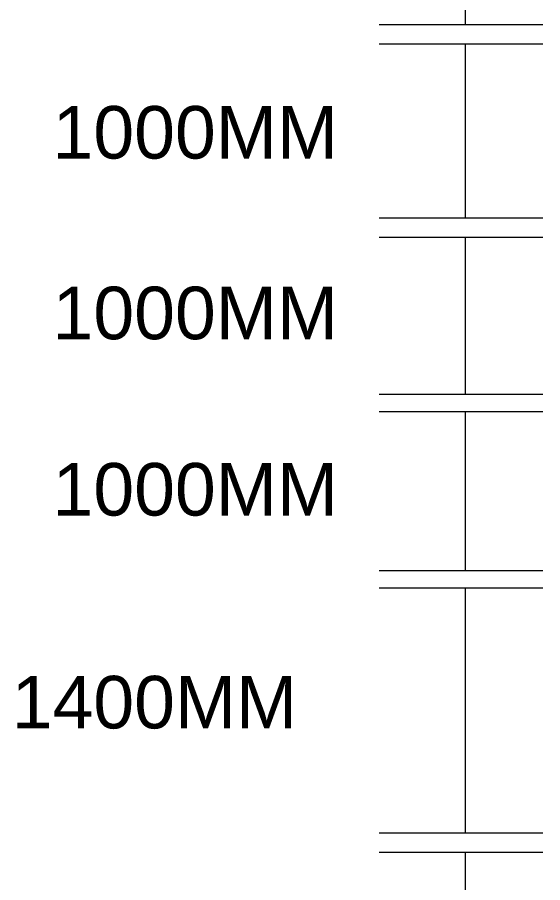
# Model space of a CAD drawing. Header units: inches. Extents: x 0.12 to 8.16, y 2.81 to 8.2.
# Drawn here: x 1.858 to 2.265, y 6.098 to 6.769 of the extents above; entities that cross this region are included whole.
import ezdxf

# ---------------------------------------------------------------- set-up
doc = ezdxf.new("R2010")
doc.units = ezdxf.units.IN
doc.header["$MEASUREMENT"] = 0
doc.layers.add('PDF_Geometry', color=7, linetype='Continuous', true_color=0x029e21)
doc.layers.add('PDF_Text', color=7, linetype='Continuous', true_color=0x5555ff)
doc.styles.add('PDF F2', font='arial.ttf')

msp = doc.modelspace()

# ---------------------------------------------------------------- linework, layer by layer
at = {"layer": 'PDF_Geometry', "color": 251, "lineweight": 9, "true_color": 0x6a6a6a}
for points in [[(2.205, 7.39667), (2.205, 6.76333)], [(2.265, 6.76333), (2.13833, 6.76333)], [(2.265, 6.74833), (2.13833, 6.74833)], [(2.205, 6.74833), (2.205, 6.61333)], [(2.265, 6.61333), (2.13833, 6.61333)], [(2.265, 6.59833), (2.13833, 6.59833)], [(2.205, 6.59833), (2.205, 6.47667)], [(2.265, 6.47667), (2.13833, 6.47667)], [(2.265, 6.46333), (2.13833, 6.46333)], [(2.205, 6.46333), (2.205, 6.34)], [(2.265, 6.34), (2.13833, 6.34)], [(2.265, 6.32667), (2.13833, 6.32667)], [(2.205, 6.32667), (2.205, 6.13667)], [(2.265, 6.13667), (2.13833, 6.13667)], [(2.265, 6.12167), (2.13833, 6.12167)], [(2.205, 6.12167), (2.205, 6)]]:
    msp.add_lwpolyline(points, dxfattribs=at)

# ---------------------------------------------------------------- texts
at = {"layer": 'PDF_Text', "char_height": 0.040723, "attachment_point": 4, "style": 'PDF F2'}
for s, insert in [('1000MM', (1.885, 6.67963)), ('1000MM', (1.885, 6.53963)), ('1000MM', (1.885, 6.40296)), ('1400MM', (1.85333, 6.23796))]:
    msp.add_mtext(s, dxfattribs=dict(at, insert=insert))

doc.saveas('drawing.dxf')
